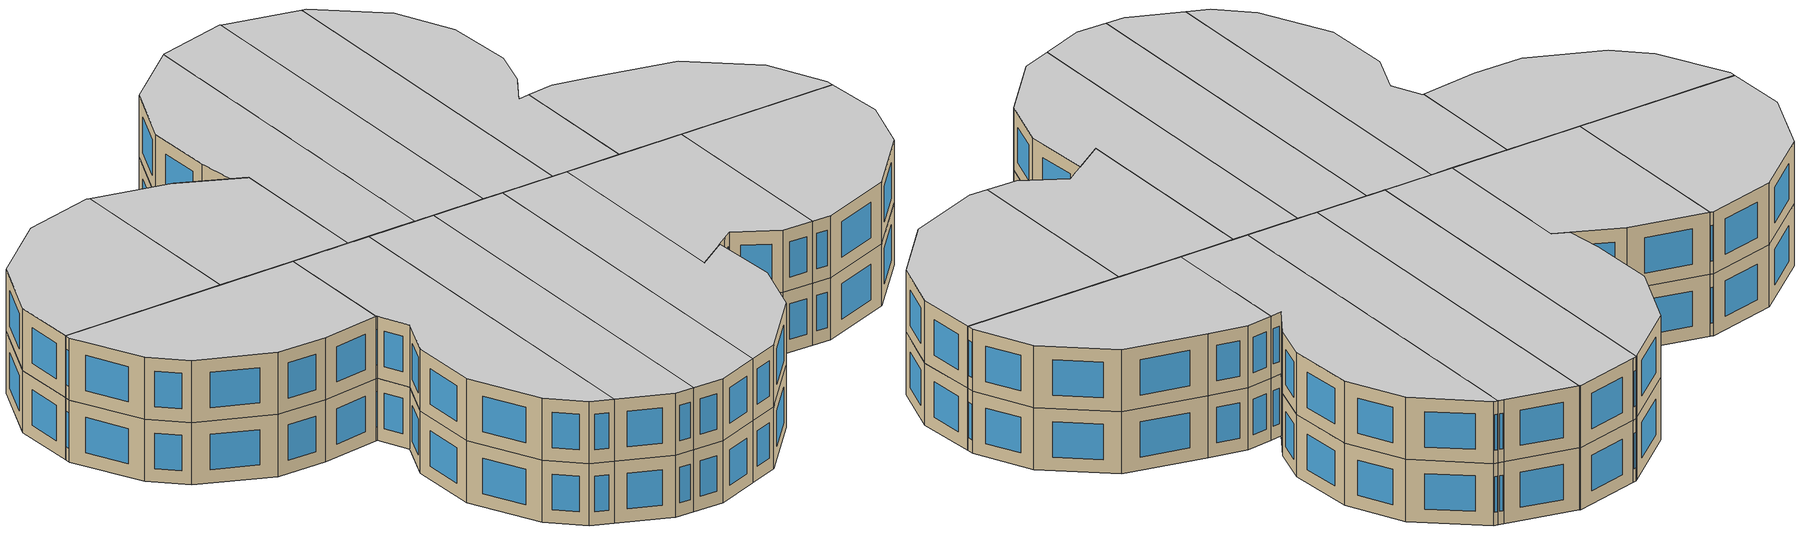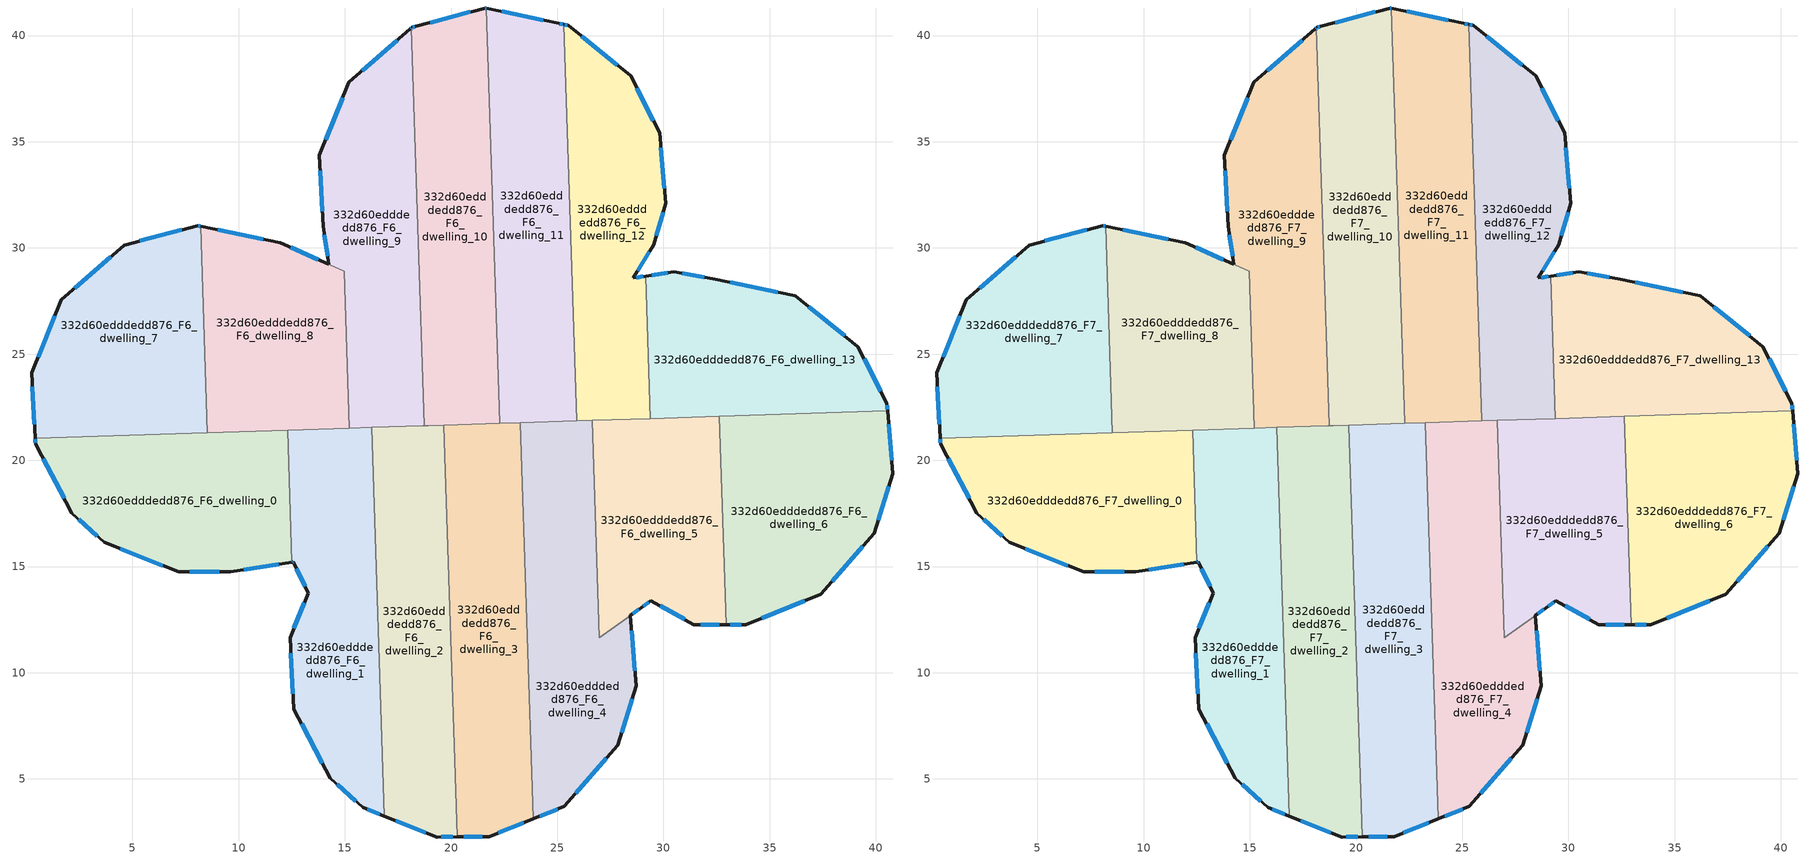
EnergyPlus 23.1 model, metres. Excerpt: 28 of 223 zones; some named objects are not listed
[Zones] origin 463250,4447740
332d60edddedd876_F6_dwelling_0
 floor to 332d60edddedd876_F5_dwelling_0 (EU_floor_Construction): 12.31,21.42 12.51,15.21 9.62,14.76 7.18,14.75 3.68,16.14 2.15,17.51 0.44,20.76 0.42,21.05 z18
 wall outside (EU_wall_Construction): 0.42,21.05 0.44,20.76 2.15,17.51 3.68,16.14 7.18,14.75 9.62,14.76 12.51,15.21 z18:21
 wall to 332d60edddedd876_F6_dwelling_1 (EU_wall_Construction): 12.51,15.21 12.31,21.42 z18:21
 wall to 332d60edddedd876_F6_dwelling_7 (EU_wall_Construction): 8.52,21.3 0.42,21.05 z18:21
 wall to 332d60edddedd876_F6_dwelling_8 (EU_wall_Construction): 12.31,21.42 8.52,21.3 z18:21
 window (EU_Window_Construction): 2.48,17.22 3.35,16.44 / 0.81,20.07 1.78,18.21 / 0.43,20.99 0.44,20.82 / 10.24,14.86 11.89,15.11 / 7.7,14.75 9.1,14.76 / 4.43,15.84 6.43,15.05 z18.64:20.36
332d60edddedd876_F6_dwelling_1
 floor to 332d60edddedd876_F5_dwelling_1 (EU_floor_Construction): 16.27,21.55 16.86,3.26 15.83,3.66 14.32,5.03 12.59,8.28 12.42,11.65 13.28,13.75 12.57,15.22 12.51,15.21 12.31,21.42 z18
 wall outside (EU_wall_Construction): 12.51,15.21 12.57,15.22 13.28,13.75 12.42,11.65 12.59,8.28 14.32,5.03 15.83,3.66 16.86,3.26 z18:21
 wall to 332d60edddedd876_F6_dwelling_2 (EU_wall_Construction): 16.86,3.26 16.27,21.55 z18:21
 wall to 332d60edddedd876_F6_dwelling_8 (EU_wall_Construction): 15.21,21.52 12.31,21.42 z18:21
 wall to 332d60edddedd876_F6_dwelling_9 (EU_wall_Construction): 16.27,21.55 15.21,21.52 z18:21
 window (EU_Window_Construction): 12.72,14.91 13.13,14.07 / 12.52,15.21 12.56,15.22 / 16.05,3.58 16.64,3.34 / 14.64,4.74 15.51,3.96 / 12.96,7.59 13.95,5.73 / 12.46,10.93 12.56,9 / 13.09,13.3 12.61,12.1 z18.64:20.36
332d60edddedd876_F6_dwelling_10
 floor to 332d60edddedd876_F5_dwelling_10 (EU_floor_Construction): 21.67,41.28 22.29,21.74 18.93,21.64 18.73,21.63 18.13,40.36 18.16,40.38 18.33,40.42 21.61,41.29 z18
 wall outside (EU_wall_Construction): 21.67,41.28 21.61,41.29 18.33,40.42 18.16,40.38 18.13,40.36 z18:21
 wall to 332d60edddedd876_F6_dwelling_11 (EU_wall_Construction): 22.29,21.74 21.67,41.28 z18:21
 wall to 332d60edddedd876_F6_dwelling_9 (EU_wall_Construction): 18.13,40.36 18.73,21.63 z18:21
 wall to 332d60edddedd876_F6_dwelling_3 (EU_wall_Construction): 19.67,21.66 22.29,21.74 z18:21
 wall to 332d60edddedd876_F6_dwelling_2 (EU_wall_Construction): 18.73,21.63 18.93,21.64 19.67,21.66 z18:21
 window (EU_Window_Construction): 18.29,40.42 18.19,40.39 / 20.91,41.11 19.03,40.61 / 21.65,41.29 21.62,41.29 z18.64:20.36
332d60edddedd876_F6_dwelling_11
 floor to 332d60edddedd876_F5_dwelling_11 (EU_floor_Construction): 25.31,40.52 25.91,21.86 22.29,21.74 21.67,41.28 25.06,40.57 z18
 wall outside (EU_wall_Construction): 25.31,40.52 25.06,40.57 21.67,41.28 z18:21
 wall to 332d60edddedd876_F6_dwelling_12 (EU_wall_Construction): 25.91,21.86 25.31,40.52 z18:21
 wall to 332d60edddedd876_F6_dwelling_4 (EU_wall_Construction): 23.27,21.77 25.91,21.86 z18:21
 wall to 332d60edddedd876_F6_dwelling_3 (EU_wall_Construction): 22.29,21.74 23.27,21.77 z18:21
 window (EU_Window_Construction): 24.33,40.72 22.39,41.13 / 25.26,40.53 25.11,40.56 z18.64:20.36
332d60edddedd876_F6_dwelling_12
 floor to 332d60edddedd876_F5_dwelling_12 (EU_floor_Construction): 28.46,38.1 29.82,35.42 30.1,32.11 29.53,30.15 28.59,28.58 29.17,28.68 29.39,21.97 25.91,21.86 25.31,40.52 25.51,40.48 z18
 wall outside (EU_wall_Construction): 29.17,28.68 28.59,28.58 29.53,30.15 30.1,32.11 29.82,35.42 28.46,38.1 25.51,40.48 25.31,40.52 z18:21
 wall to 332d60edddedd876_F6_dwelling_13 (EU_wall_Construction): 29.39,21.97 29.17,28.68 z18:21
 wall to 332d60edddedd876_F6_dwelling_5 (EU_wall_Construction): 26.65,21.88 29.39,21.97 z18:21
 wall to 332d60edddedd876_F6_dwelling_4 (EU_wall_Construction): 25.91,21.86 26.65,21.88 z18:21
 window (EU_Window_Construction): 29.66,30.57 29.98,31.69 / 28.79,28.92 29.33,29.81 / 29.05,28.66 28.71,28.6 / 25.47,40.49 25.35,40.51 / 27.83,38.61 26.14,39.97 / 29.53,35.99 28.75,37.52 / 30.04,32.82 29.88,34.71 z18.64:20.36
332d60edddedd876_F6_dwelling_13
 floor to 332d60edddedd876_F5_dwelling_13 (EU_floor_Construction): 39.16,25.36 40.52,22.68 40.55,22.33 29.39,21.97 29.17,28.68 30.49,28.89 32.31,28.56 36.21,27.75 z18
 wall outside (EU_wall_Construction): 40.55,22.33 40.52,22.68 39.16,25.36 36.21,27.75 32.31,28.56 30.49,28.89 29.17,28.68 z18:21
 wall to 332d60edddedd876_F6_dwelling_6 (EU_wall_Construction): 32.64,22.07 40.55,22.33 z18:21
 wall to 332d60edddedd876_F6_dwelling_5 (EU_wall_Construction): 29.38,21.97 32.63,22.07 z18:21
 window (EU_Window_Construction): 38.52,25.87 36.84,27.24 / 40.23,23.25 39.45,24.78 / 40.54,22.4 40.53,22.6 / 30.21,28.84 29.45,28.72 / 31.92,28.63 30.88,28.82 / 35.37,27.92 33.14,28.38 z18.64:20.36
332d60edddedd876_F6_dwelling_2
 floor to 332d60edddedd876_F5_dwelling_2 (EU_floor_Construction): 19.67,21.66 20.28,2.27 19.34,2.27 16.86,3.26 16.27,21.55 z18
 wall outside (EU_wall_Construction): 16.86,3.26 19.34,2.27 20.28,2.27 z18:21
 wall to 332d60edddedd876_F6_dwelling_3 (EU_wall_Construction): 20.28,2.27 19.67,21.66 z18:21
 wall to 332d60edddedd876_F6_dwelling_9 (EU_wall_Construction): 18.73,21.63 18.68,21.63 16.27,21.55 z18:21
 window (EU_Window_Construction): 19.54,2.27 20.08,2.27 / 17.39,3.04 18.81,2.48 z18.64:20.36
332d60edddedd876_F6_dwelling_3
 floor to 332d60edddedd876_F5_dwelling_3 (EU_floor_Construction): 23.27,21.77 23.86,3.12 21.79,2.28 20.28,2.27 19.67,21.66 z18
 wall outside (EU_wall_Construction): 20.28,2.27 21.79,2.28 23.86,3.12 z18:21
 wall to 332d60edddedd876_F6_dwelling_4 (EU_wall_Construction): 23.86,3.12 23.27,21.77 z18:21
 window (EU_Window_Construction): 22.23,2.46 23.42,2.94 / 20.61,2.27 21.47,2.28 z18.64:20.36
332d60edddedd876_F6_dwelling_4
 floor to 332d60edddedd876_F5_dwelling_4 (EU_floor_Construction): 26.65,21.88 26.98,11.64 28.45,12.69 28.72,9.38 27.85,6.59 25.33,3.71 23.86,3.12 23.27,21.77 z18
 wall outside (EU_wall_Construction): 23.86,3.12 25.33,3.71 27.85,6.59 28.72,9.38 28.44,12.69 z18:21
 wall to 332d60edddedd876_F6_dwelling_5 (EU_wall_Construction): 28.44,12.69 26.98,11.64 26.65,21.88 z18:21
 window (EU_Window_Construction): 28.66,10.09 28.5,11.98 / 28.04,7.19 28.53,8.78 / 25.87,4.32 27.31,5.97 / 24.18,3.24 25.01,3.58 z18.64:20.36
332d60edddedd876_F6_dwelling_5
 floor to 332d60edddedd876_F5_dwelling_5 (EU_floor_Construction): 32.64,22.07 32.95,12.26 31.42,12.27 29.41,13.4 28.95,13.05 28.44,12.7 26.98,11.64 26.65,21.88 z18
 wall outside (EU_wall_Construction): 28.95,13.05 29.41,13.4 31.42,12.27 32.95,12.26 z18:21; 28.44,12.7,21 28.45,12.7,18 28.95,13.05,18 28.95,13.05,21
 wall to 332d60edddedd876_F6_dwelling_6 (EU_wall_Construction): 32.95,12.26 32.64,22.07 z18:21
 window (EU_Window_Construction): 31.75,12.27 32.62,12.27 / 29.84,13.15 30.99,12.51 / 29.05,13.13 29.31,13.32 / 28.55,12.77 28.84,12.98 z18.64:20.36
332d60edddedd876_F6_dwelling_6
 floor to 332d60edddedd876_F5_dwelling_6 (EU_floor_Construction): 40.55,22.33 40.8,19.37 39.93,16.58 37.41,13.69 33.86,12.26 32.95,12.26 32.64,22.07 z18
 wall outside (EU_wall_Construction): 32.95,12.26 33.86,12.26 37.41,13.69 39.93,16.58 40.8,19.37 40.55,22.33 z18:21
 window (EU_Window_Construction): 37.95,14.31 39.39,15.96 / 34.62,12.57 36.65,13.39 / 33.14,12.26 33.67,12.26 / 40.74,20 40.6,21.69 / 40.12,17.17 40.61,18.77 z18.64:20.36
332d60edddedd876_F6_dwelling_7
 floor to 332d60edddedd876_F5_dwelling_7 (EU_floor_Construction): 8.22,31.02 8.52,21.3 0.42,21.05 0.26,24.12 1.65,27.55 4.61,30.13 8.07,31.05 z18
 wall outside (EU_wall_Construction): 8.22,31.02 8.07,31.05 4.61,30.13 1.65,27.55 0.26,24.12 0.42,21.05 z18:21
 wall to 332d60edddedd876_F6_dwelling_8 (EU_wall_Construction): 8.52,21.3 8.22,31.02 z18:21
 window (EU_Window_Construction): 8.18,31.02 8.1,31.04 / 0.29,23.46 0.39,21.7 / 1.35,26.82 0.56,24.85 / 3.98,29.58 2.28,28.1 / 7.33,30.85 5.35,30.33 z18.64:20.36
332d60edddedd876_F6_dwelling_8
 floor to 332d60edddedd876_F5_dwelling_8 (EU_floor_Construction): 14.97,28.9 15.21,21.52 8.52,21.3 8.22,31.02 11.97,30.24 z18
 wall outside (EU_wall_Construction): 11.97,30.24 8.22,31.02 z18:21
 wall to 332d60edddedd876_F6_dwelling_9 (EU_wall_Construction): 15.21,21.52 14.97,28.9 11.97,30.24 z18:21
 window (EU_Window_Construction): 11.16,30.4 9.02,30.85 z18.64:20.36
332d60edddedd876_F6_dwelling_9
 floor to 332d60edddedd876_F5_dwelling_9 (EU_floor_Construction): 18.13,40.36 18.73,21.63 18.68,21.63 15.21,21.52 14.97,28.9 11.97,30.24 14.25,29.23 13.98,31.01 13.8,34.36 15.19,37.8 18.08,40.31 z18
 wall outside (EU_wall_Construction): 18.13,40.36 18.08,40.31 15.19,37.8 13.8,34.36 13.98,31.01 14.25,29.23 11.97,30.24 z18:21
 window (EU_Window_Construction): 13.76,29.45 12.46,30.03 / 14.04,30.63 14.19,29.61 / 13.84,33.64 13.94,31.73 / 14.89,37.06 14.1,35.1 / 17.46,39.77 15.81,38.34 / 18.12,40.35 18.09,40.32 z18.64:20.36
332d60edddedd876_F7_dwelling_0
 floor to 332d60edddedd876_F6_dwelling_0 (EU_floor_Construction): 12.31,21.42 12.51,15.21 9.62,14.76 7.18,14.75 3.68,16.14 2.15,17.51 0.44,20.76 0.42,21.05 z21
 wall outside (EU_wall_Construction): 0.42,21.05 0.44,20.76 2.15,17.51 3.68,16.14 7.18,14.75 9.62,14.76 12.51,15.21 z21:24
 wall to 332d60edddedd876_F7_dwelling_1 (EU_wall_Construction): 12.51,15.21 12.31,21.42 z21:24
 wall to 332d60edddedd876_F7_dwelling_7 (EU_wall_Construction): 8.52,21.3 0.42,21.05 z21:24
 wall to 332d60edddedd876_F7_dwelling_8 (EU_wall_Construction): 12.31,21.42 8.52,21.3 z21:24
 window (EU_Window_Construction): 2.48,17.22 3.35,16.44 / 0.81,20.07 1.78,18.21 / 0.43,20.99 0.44,20.82 / 10.24,14.86 11.89,15.11 / 7.7,14.75 9.1,14.76 / 4.43,15.84 6.43,15.05 z21.64:23.36
 ceiling to 332d60edddedd876_F8_dwelling_0 (EU_floor_Construction): 12.51,15.21 12.31,21.42 0.42,21.05 0.44,20.76 2.15,17.51 3.68,16.14 7.18,14.75 9.62,14.76 z24
332d60edddedd876_F7_dwelling_1
 floor to 332d60edddedd876_F6_dwelling_1 (EU_floor_Construction): 16.27,21.55 16.86,3.26 15.83,3.66 14.32,5.03 12.59,8.28 12.42,11.65 13.28,13.75 12.57,15.22 12.51,15.21 12.31,21.42 z21
 wall outside (EU_wall_Construction): 12.51,15.21 12.57,15.22 13.28,13.75 12.42,11.65 12.59,8.28 14.32,5.03 15.83,3.66 16.86,3.26 z21:24
 wall to 332d60edddedd876_F7_dwelling_2 (EU_wall_Construction): 16.86,3.26 16.27,21.55 z21:24
 wall to 332d60edddedd876_F7_dwelling_8 (EU_wall_Construction): 15.21,21.52 12.31,21.42 z21:24
 wall to 332d60edddedd876_F7_dwelling_9 (EU_wall_Construction): 16.27,21.55 15.21,21.52 z21:24
 window (EU_Window_Construction): 12.72,14.91 13.13,14.07 / 12.52,15.21 12.56,15.22 / 16.05,3.58 16.64,3.34 / 14.64,4.74 15.51,3.96 / 12.96,7.59 13.95,5.73 / 12.46,10.93 12.56,9 / 13.09,13.3 12.61,12.1 z21.64:23.36
 ceiling to 332d60edddedd876_F8_dwelling_1 (EU_floor_Construction): 16.86,3.26 16.27,21.55 12.31,21.42 12.51,15.21 12.57,15.22 13.28,13.75 12.42,11.65 12.59,8.28 14.32,5.03 15.83,3.66 z24
332d60edddedd876_F7_dwelling_10
 floor to 332d60edddedd876_F6_dwelling_10 (EU_floor_Construction): 21.67,41.28 22.29,21.74 18.93,21.64 18.73,21.63 18.13,40.36 18.16,40.38 18.33,40.42 21.61,41.29 z21
 wall outside (EU_wall_Construction): 21.67,41.28 21.61,41.29 18.33,40.42 18.16,40.38 18.13,40.36 z21:24
 wall to 332d60edddedd876_F7_dwelling_11 (EU_wall_Construction): 22.29,21.74 21.67,41.28 z21:24
 wall to 332d60edddedd876_F7_dwelling_9 (EU_wall_Construction): 18.13,40.36 18.73,21.63 z21:24
 wall to 332d60edddedd876_F7_dwelling_3 (EU_wall_Construction): 19.67,21.66 22.29,21.74 z21:24
 wall to 332d60edddedd876_F7_dwelling_2 (EU_wall_Construction): 18.73,21.63 18.93,21.64 19.67,21.66 z21:24
 window (EU_Window_Construction): 18.29,40.42 18.19,40.39 / 20.91,41.11 19.03,40.61 / 21.65,41.29 21.62,41.29 z21.64:23.36
 ceiling to 332d60edddedd876_F8_dwelling_10 (EU_floor_Construction): 22.29,21.74 21.67,41.28 21.61,41.29 18.33,40.42 18.16,40.38 18.13,40.36 18.73,21.63 18.93,21.64 z24
332d60edddedd876_F7_dwelling_11
 floor to 332d60edddedd876_F6_dwelling_11 (EU_floor_Construction): 25.31,40.52 25.91,21.86 22.29,21.74 21.67,41.28 25.06,40.57 z21
 wall outside (EU_wall_Construction): 25.31,40.52 25.06,40.57 21.67,41.28 z21:24
 wall to 332d60edddedd876_F7_dwelling_12 (EU_wall_Construction): 25.91,21.86 25.31,40.52 z21:24
 wall to 332d60edddedd876_F7_dwelling_4 (EU_wall_Construction): 23.27,21.77 25.91,21.86 z21:24
 wall to 332d60edddedd876_F7_dwelling_3 (EU_wall_Construction): 22.29,21.74 23.27,21.77 z21:24
 window (EU_Window_Construction): 24.33,40.72 22.39,41.13 / 25.26,40.53 25.11,40.56 z21.64:23.36
 ceiling to 332d60edddedd876_F8_dwelling_11 (EU_floor_Construction): 25.91,21.86 25.31,40.52 25.06,40.57 21.67,41.28 22.29,21.74 z24
332d60edddedd876_F7_dwelling_12
 floor to 332d60edddedd876_F6_dwelling_12 (EU_floor_Construction): 28.46,38.1 29.82,35.42 30.1,32.11 29.53,30.15 28.59,28.58 29.17,28.68 29.39,21.97 25.91,21.86 25.31,40.52 25.51,40.48 z21
 wall outside (EU_wall_Construction): 29.17,28.68 28.59,28.58 29.53,30.15 30.1,32.11 29.82,35.42 28.46,38.1 25.51,40.48 25.31,40.52 z21:24
 wall to 332d60edddedd876_F7_dwelling_13 (EU_wall_Construction): 29.39,21.97 29.17,28.68 z21:24
 wall to 332d60edddedd876_F7_dwelling_5 (EU_wall_Construction): 26.65,21.88 29.39,21.97 z21:24
 wall to 332d60edddedd876_F7_dwelling_4 (EU_wall_Construction): 25.91,21.86 26.65,21.88 z21:24
 window (EU_Window_Construction): 29.66,30.57 29.98,31.69 / 28.79,28.92 29.33,29.81 / 29.05,28.66 28.71,28.6 / 25.47,40.49 25.35,40.51 / 27.83,38.61 26.14,39.97 / 29.53,35.99 28.75,37.52 / 30.04,32.82 29.88,34.71 z21.64:23.36
 ceiling to 332d60edddedd876_F8_dwelling_12 (EU_floor_Construction): 29.39,21.97 29.17,28.68 28.59,28.58 29.53,30.15 30.1,32.11 29.82,35.42 28.46,38.1 25.51,40.48 25.31,40.52 25.91,21.86 z24
332d60edddedd876_F7_dwelling_13
 floor to 332d60edddedd876_F6_dwelling_13 (EU_floor_Construction): 39.16,25.36 40.52,22.68 40.55,22.33 29.39,21.97 29.17,28.68 30.49,28.89 32.31,28.56 36.21,27.75 z21
 wall outside (EU_wall_Construction): 40.55,22.33 40.52,22.68 39.16,25.36 36.21,27.75 32.31,28.56 30.49,28.89 29.17,28.68 z21:24
 wall to 332d60edddedd876_F7_dwelling_6 (EU_wall_Construction): 32.64,22.07 40.55,22.33 z21:24
 wall to 332d60edddedd876_F7_dwelling_5 (EU_wall_Construction): 29.38,21.97 32.63,22.07 z21:24
 window (EU_Window_Construction): 38.52,25.87 36.84,27.24 / 40.23,23.25 39.45,24.78 / 40.54,22.4 40.53,22.6 / 30.21,28.84 29.45,28.72 / 31.92,28.63 30.88,28.82 / 35.37,27.92 33.14,28.38 z21.64:23.36
 ceiling to 332d60edddedd876_F8_dwelling_13 (EU_floor_Construction): 40.55,22.33 40.52,22.68 39.16,25.36 36.21,27.75 32.31,28.56 30.49,28.89 29.17,28.68 29.39,21.97 z24
332d60edddedd876_F7_dwelling_2
 floor to 332d60edddedd876_F6_dwelling_2 (EU_floor_Construction): 19.67,21.66 20.28,2.27 19.34,2.27 16.86,3.26 16.27,21.55 z21
 wall outside (EU_wall_Construction): 16.86,3.26 19.34,2.27 20.28,2.27 z21:24
 wall to 332d60edddedd876_F7_dwelling_3 (EU_wall_Construction): 20.28,2.27 19.67,21.66 z21:24
 wall to 332d60edddedd876_F7_dwelling_9 (EU_wall_Construction): 18.73,21.63 18.68,21.63 16.27,21.55 z21:24
 window (EU_Window_Construction): 19.54,2.27 20.08,2.27 / 17.39,3.04 18.81,2.48 z21.64:23.36
 ceiling to 332d60edddedd876_F8_dwelling_2 (EU_floor_Construction): 20.28,2.27 19.67,21.66 16.27,21.55 16.86,3.26 19.34,2.27 z24
332d60edddedd876_F7_dwelling_3
 floor to 332d60edddedd876_F6_dwelling_3 (EU_floor_Construction): 23.27,21.77 23.86,3.12 21.79,2.28 20.28,2.27 19.67,21.66 z21
 wall outside (EU_wall_Construction): 20.28,2.27 21.79,2.28 23.86,3.12 z21:24
 wall to 332d60edddedd876_F7_dwelling_4 (EU_wall_Construction): 23.86,3.12 23.27,21.77 z21:24
 window (EU_Window_Construction): 22.23,2.46 23.42,2.94 / 20.61,2.27 21.47,2.28 z21.64:23.36
 ceiling to 332d60edddedd876_F8_dwelling_3 (EU_floor_Construction): 23.86,3.12 23.27,21.77 19.67,21.66 20.28,2.27 21.79,2.28 z24
332d60edddedd876_F7_dwelling_4
 floor to 332d60edddedd876_F6_dwelling_4 (EU_floor_Construction): 26.65,21.88 26.98,11.64 28.45,12.69 28.72,9.38 27.85,6.59 25.33,3.71 23.86,3.12 23.27,21.77 z21
 wall outside (EU_wall_Construction): 23.86,3.12 25.33,3.71 27.85,6.59 28.72,9.38 28.44,12.69 z21:24
 wall to 332d60edddedd876_F7_dwelling_5 (EU_wall_Construction): 28.44,12.69 26.98,11.64 26.65,21.88 z21:24
 window (EU_Window_Construction): 28.66,10.09 28.5,11.98 / 28.04,7.19 28.53,8.78 / 25.87,4.32 27.31,5.97 / 24.18,3.24 25.01,3.58 z21.64:23.36
 ceiling to 332d60edddedd876_F8_dwelling_4 (EU_floor_Construction): 25.33,3.71 27.85,6.59 28.72,9.38 28.45,12.69 26.98,11.64 26.65,21.88 23.27,21.77 23.86,3.12 z24
332d60edddedd876_F7_dwelling_5
 floor to 332d60edddedd876_F6_dwelling_5 (EU_floor_Construction): 32.64,22.07 32.95,12.26 31.42,12.27 29.41,13.4 28.95,13.05 28.44,12.7 26.98,11.64 26.65,21.88 z21
 wall outside (EU_wall_Construction): 28.95,13.05 29.41,13.4 31.42,12.27 32.95,12.26 z21:24; 28.44,12.7,24 28.45,12.7,21 28.95,13.05,21 28.95,13.05,24
 wall to 332d60edddedd876_F7_dwelling_6 (EU_wall_Construction): 32.95,12.26 32.64,22.07 z21:24
 window (EU_Window_Construction): 31.75,12.27 32.62,12.27 / 29.84,13.15 30.99,12.51 / 29.05,13.13 29.31,13.32 / 28.55,12.77 28.84,12.98 z21.64:23.36
 ceiling to 332d60edddedd876_F8_dwelling_5 (EU_floor_Construction): 32.95,12.26 32.64,22.07 26.65,21.88 26.98,11.64 28.44,12.7 28.95,13.05 29.41,13.4 31.42,12.27 z24
332d60edddedd876_F7_dwelling_6
 floor to 332d60edddedd876_F6_dwelling_6 (EU_floor_Construction): 40.55,22.33 40.8,19.37 39.93,16.58 37.41,13.69 33.86,12.26 32.95,12.26 32.64,22.07 z21
 wall outside (EU_wall_Construction): 32.95,12.26 33.86,12.26 37.41,13.69 39.93,16.58 40.8,19.37 40.55,22.33 z21:24
 window (EU_Window_Construction): 37.95,14.31 39.39,15.96 / 34.62,12.57 36.65,13.39 / 33.14,12.26 33.67,12.26 / 40.74,20 40.6,21.69 / 40.12,17.17 40.61,18.77 z21.64:23.36
 ceiling to 332d60edddedd876_F8_dwelling_6 (EU_floor_Construction): 37.41,13.69 39.93,16.58 40.8,19.37 40.55,22.33 32.64,22.07 32.95,12.26 33.86,12.26 z24
332d60edddedd876_F7_dwelling_7
 floor to 332d60edddedd876_F6_dwelling_7 (EU_floor_Construction): 8.22,31.02 8.52,21.3 0.42,21.05 0.26,24.12 1.65,27.55 4.61,30.13 8.07,31.05 z21
 wall outside (EU_wall_Construction): 8.22,31.02 8.07,31.05 4.61,30.13 1.65,27.55 0.26,24.12 0.42,21.05 z21:24
 wall to 332d60edddedd876_F7_dwelling_8 (EU_wall_Construction): 8.52,21.3 8.22,31.02 z21:24
 window (EU_Window_Construction): 8.18,31.02 8.1,31.04 / 0.29,23.46 0.39,21.7 / 1.35,26.82 0.56,24.85 / 3.98,29.58 2.28,28.1 / 7.33,30.85 5.35,30.33 z21.64:23.36
 ceiling to 332d60edddedd876_F8_dwelling_7 (EU_floor_Construction): 8.52,21.3 8.22,31.02 8.07,31.05 4.61,30.13 1.65,27.55 0.26,24.12 0.42,21.05 z24
332d60edddedd876_F7_dwelling_8
 floor to 332d60edddedd876_F6_dwelling_8 (EU_floor_Construction): 14.97,28.9 15.21,21.52 8.52,21.3 8.22,31.02 11.97,30.24 z21
 wall outside (EU_wall_Construction): 11.97,30.24 8.22,31.02 z21:24
 wall to 332d60edddedd876_F7_dwelling_9 (EU_wall_Construction): 15.21,21.52 14.97,28.9 11.97,30.24 z21:24
 window (EU_Window_Construction): 11.16,30.4 9.02,30.85 z21.64:23.36
 ceiling to 332d60edddedd876_F8_dwelling_8 (EU_floor_Construction): 15.21,21.52 14.97,28.9 11.97,30.24 8.22,31.02 8.52,21.3 z24
332d60edddedd876_F7_dwelling_9
 floor to 332d60edddedd876_F6_dwelling_9 (EU_floor_Construction): 18.13,40.36 18.73,21.63 18.68,21.63 15.21,21.52 14.97,28.9 11.97,30.24 14.25,29.23 13.98,31.01 13.8,34.36 15.19,37.8 18.08,40.31 z21
 wall outside (EU_wall_Construction): 18.13,40.36 18.08,40.31 15.19,37.8 13.8,34.36 13.98,31.01 14.25,29.23 11.97,30.24 z21:24
 window (EU_Window_Construction): 13.76,29.45 12.46,30.03 / 14.04,30.63 14.19,29.61 / 13.84,33.64 13.94,31.73 / 14.89,37.06 14.1,35.1 / 17.46,39.77 15.81,38.34 / 18.12,40.35 18.09,40.32 z21.64:23.36
 ceiling to 332d60edddedd876_F8_dwelling_9 (EU_floor_Construction): 18.73,21.63 18.13,40.36 18.08,40.31 15.19,37.8 13.8,34.36 13.98,31.01 14.25,29.23 11.97,30.24 14.97,28.9 15.21,21.52 18.68,21.63 z24
[Building]
EU S2 Campaign: North Axis=0; Terrain=City; Solar Distribution=FullExterior
[Site:Location]
Yerevan-Zvartnots.Intl.AP: Latitude=40.15; Longitude=44.383; Time Zone=4; Elevation=854
[SizingPeriod:WeatherFileDays]
AnnualSizingPeriod: Begin Month=1; Begin Day of Month=1; End Month=12; End Day of Month=31; Day of Week for Start Day=Monday; Use Weather File Daylight Saving Period=No; Use Weather File Rain and Snow Indicators=No
[MATERIAL]
EU_InternalMass_Material: Roughness=MediumRough; Thickness=0.1; Conductivity=1; Density=1800; Specific Heat=900; Thermal Absorptance=0.9; Solar Absorptance=0.7; Visible Absorptance=0.7
[MATERIAL:NOMASS] Roughness=MediumRough; Thermal Absorptance=0.9; Solar Absorptance=0.7; Visible Absorptance=0.7
Name | Thermal Resistance
EU_wall_NoMass | 1.05043
EU_floor_NoMass | 0.478065
[WINDOWMATERIAL:SIMPLEGLAZINGSYSTEM]
EU_Window_SimpleGlazing: UFactor=2.5566; Solar Heat Gain Coefficient=0.75; Visible Transmittance=0.75
[CONSTRUCTION]
EU_wall_Construction: EU_wall_NoMass
EU_floor_Construction: EU_floor_NoMass
EU_Window_Construction: EU_Window_SimpleGlazing
EU_InternalMass_Construction: EU_InternalMass_Material
[ZONE] Type=1; Multiplier=1; Ceiling Height=autocalculate; Floor Area=autocalculate; Part of Total Floor Area=Yes
Name | Volume
332d60edddedd876_F6_dwelling_0; 332d60edddedd876_F7_dwelling_0 | 191.665
332d60edddedd876_F6_dwelling_1; 332d60edddedd876_F7_dwelling_1 | 195.369
332d60edddedd876_F6_dwelling_10; 332d60edddedd876_F7_dwelling_10 | 204.774
332d60edddedd876_F6_dwelling_11; 332d60edddedd876_F7_dwelling_11 | 207.5
332d60edddedd876_F6_dwelling_12; 332d60edddedd876_F7_dwelling_12 | 195.988
332d60edddedd876_F6_dwelling_13; 332d60edddedd876_F7_dwelling_13 | 177.003
332d60edddedd876_F6_dwelling_2; 332d60edddedd876_F7_dwelling_2 | 193.45
332d60edddedd876_F6_dwelling_3; 332d60edddedd876_F7_dwelling_3 | 207.551
332d60edddedd876_F6_dwelling_4; 332d60edddedd876_F7_dwelling_4 | 203.64
332d60edddedd876_F6_dwelling_5; 332d60edddedd876_F7_dwelling_5 | 169.308
332d60edddedd876_F6_dwelling_6; 332d60edddedd876_F7_dwelling_6 | 193.51
332d60edddedd876_F6_dwelling_7; 332d60edddedd876_F7_dwelling_7 | 193.513
332d60edddedd876_F6_dwelling_8; 332d60edddedd876_F7_dwelling_8 | 175.623
332d60edddedd876_F6_dwelling_9; 332d60edddedd876_F7_dwelling_9 | 200.088
[INTERNALMASS] Construction=EU_InternalMass_Construction
Name | Zone or ZoneList | Surface Area
332d60edddedd876_F6_dwelling_0_EU_InternalMass | 332d60edddedd876_F6_dwelling_0 | 63.8883
332d60edddedd876_F6_dwelling_1_EU_InternalMass | 332d60edddedd876_F6_dwelling_1 | 65.1228
332d60edddedd876_F6_dwelling_2_EU_InternalMass | 332d60edddedd876_F6_dwelling_2 | 64.4834
332d60edddedd876_F6_dwelling_3_EU_InternalMass | 332d60edddedd876_F6_dwelling_3 | 69.1823
332d60edddedd876_F6_dwelling_4_EU_InternalMass | 332d60edddedd876_F6_dwelling_4 | 67.8796
332d60edddedd876_F6_dwelling_5_EU_InternalMass | 332d60edddedd876_F6_dwelling_5 | 56.4375
332d60edddedd876_F6_dwelling_6_EU_InternalMass | 332d60edddedd876_F6_dwelling_6 | 64.5032
332d60edddedd876_F6_dwelling_7_EU_InternalMass | 332d60edddedd876_F6_dwelling_7 | 64.5042
332d60edddedd876_F6_dwelling_8_EU_InternalMass | 332d60edddedd876_F6_dwelling_8 | 58.5498
332d60edddedd876_F6_dwelling_9_EU_InternalMass | 332d60edddedd876_F6_dwelling_9 | 66.697
332d60edddedd876_F6_dwelling_10_EU_InternalMass | 332d60edddedd876_F6_dwelling_10 | 68.2564
332d60edddedd876_F6_dwelling_11_EU_InternalMass | 332d60edddedd876_F6_dwelling_11 | 69.173
332d60edddedd876_F6_dwelling_12_EU_InternalMass | 332d60edddedd876_F6_dwelling_12 | 65.3231
332d60edddedd876_F6_dwelling_13_EU_InternalMass | 332d60edddedd876_F6_dwelling_13 | 59.0012
332d60edddedd876_F7_dwelling_0_EU_InternalMass | 332d60edddedd876_F7_dwelling_0 | 63.8883
332d60edddedd876_F7_dwelling_1_EU_InternalMass | 332d60edddedd876_F7_dwelling_1 | 65.1228
332d60edddedd876_F7_dwelling_2_EU_InternalMass | 332d60edddedd876_F7_dwelling_2 | 64.4834
332d60edddedd876_F7_dwelling_3_EU_InternalMass | 332d60edddedd876_F7_dwelling_3 | 69.1823
332d60edddedd876_F7_dwelling_4_EU_InternalMass | 332d60edddedd876_F7_dwelling_4 | 67.8796
332d60edddedd876_F7_dwelling_5_EU_InternalMass | 332d60edddedd876_F7_dwelling_5 | 56.4375
332d60edddedd876_F7_dwelling_6_EU_InternalMass | 332d60edddedd876_F7_dwelling_6 | 64.5032
332d60edddedd876_F7_dwelling_7_EU_InternalMass | 332d60edddedd876_F7_dwelling_7 | 64.5042
332d60edddedd876_F7_dwelling_8_EU_InternalMass | 332d60edddedd876_F7_dwelling_8 | 58.5498
332d60edddedd876_F7_dwelling_9_EU_InternalMass | 332d60edddedd876_F7_dwelling_9 | 66.697
332d60edddedd876_F7_dwelling_10_EU_InternalMass | 332d60edddedd876_F7_dwelling_10 | 68.2564
332d60edddedd876_F7_dwelling_11_EU_InternalMass | 332d60edddedd876_F7_dwelling_11 | 69.173
332d60edddedd876_F7_dwelling_12_EU_InternalMass | 332d60edddedd876_F7_dwelling_12 | 65.3231
332d60edddedd876_F7_dwelling_13_EU_InternalMass | 332d60edddedd876_F7_dwelling_13 | 59.0012
[OTHEREQUIPMENT] Fuel Type=Electricity; Design Level Calculation Method=Watts/Area; Power per Zone Floor Area=1; Fraction Latent=0; Fraction Radiant=0; Fraction Lost=0; Carbon Dioxide Generation Rate=0; EndUse Subcategory=EU_Step8_InternalGains
Name | Zone or ZoneList or Space or SpaceList | Schedule
EU_Step8_InternalGain_332d60edddedd876_F6_dwelling_0_f000 | 332d60edddedd876_F6_dwelling_0 | EU_Step8_GainSchedule_332d60edddedd876_F6_dwelling_0_f000
EU_Step8_InternalGain_332d60edddedd876_F6_dwelling_1_f000 | 332d60edddedd876_F6_dwelling_1 | EU_Step8_GainSchedule_332d60edddedd876_F6_dwelling_1_f000
EU_Step8_InternalGain_332d60edddedd876_F6_dwelling_2_f000 | 332d60edddedd876_F6_dwelling_2 | EU_Step8_GainSchedule_332d60edddedd876_F6_dwelling_2_f000
EU_Step8_InternalGain_332d60edddedd876_F6_dwelling_3_f000 | 332d60edddedd876_F6_dwelling_3 | EU_Step8_GainSchedule_332d60edddedd876_F6_dwelling_3_f000
EU_Step8_InternalGain_332d60edddedd876_F6_dwelling_4_f000 | 332d60edddedd876_F6_dwelling_4 | EU_Step8_GainSchedule_332d60edddedd876_F6_dwelling_4_f000
EU_Step8_InternalGain_332d60edddedd876_F6_dwelling_5_f000 | 332d60edddedd876_F6_dwelling_5 | EU_Step8_GainSchedule_332d60edddedd876_F6_dwelling_5_f000
EU_Step8_InternalGain_332d60edddedd876_F6_dwelling_6_f000 | 332d60edddedd876_F6_dwelling_6 | EU_Step8_GainSchedule_332d60edddedd876_F6_dwelling_6_f000
EU_Step8_InternalGain_332d60edddedd876_F6_dwelling_7_f000 | 332d60edddedd876_F6_dwelling_7 | EU_Step8_GainSchedule_332d60edddedd876_F6_dwelling_7_f000
EU_Step8_InternalGain_332d60edddedd876_F6_dwelling_8_f000 | 332d60edddedd876_F6_dwelling_8 | EU_Step8_GainSchedule_332d60edddedd876_F6_dwelling_8_f000
EU_Step8_InternalGain_332d60edddedd876_F6_dwelling_9_f000 | 332d60edddedd876_F6_dwelling_9 | EU_Step8_GainSchedule_332d60edddedd876_F6_dwelling_9_f000
EU_Step8_InternalGain_332d60edddedd876_F6_dwelling_10_f000 | 332d60edddedd876_F6_dwelling_10 | EU_Step8_GainSchedule_332d60edddedd876_F6_dwelling_10_f000
EU_Step8_InternalGain_332d60edddedd876_F6_dwelling_11_f000 | 332d60edddedd876_F6_dwelling_11 | EU_Step8_GainSchedule_332d60edddedd876_F6_dwelling_11_f000
EU_Step8_InternalGain_332d60edddedd876_F6_dwelling_12_f000 | 332d60edddedd876_F6_dwelling_12 | EU_Step8_GainSchedule_332d60edddedd876_F6_dwelling_12_f000
EU_Step8_InternalGain_332d60edddedd876_F6_dwelling_13_f000 | 332d60edddedd876_F6_dwelling_13 | EU_Step8_GainSchedule_332d60edddedd876_F6_dwelling_13_f000
EU_Step8_InternalGain_332d60edddedd876_F7_dwelling_0_f000 | 332d60edddedd876_F7_dwelling_0 | EU_Step8_GainSchedule_332d60edddedd876_F7_dwelling_0_f000
EU_Step8_InternalGain_332d60edddedd876_F7_dwelling_1_f000 | 332d60edddedd876_F7_dwelling_1 | EU_Step8_GainSchedule_332d60edddedd876_F7_dwelling_1_f000
EU_Step8_InternalGain_332d60edddedd876_F7_dwelling_2_f000 | 332d60edddedd876_F7_dwelling_2 | EU_Step8_GainSchedule_332d60edddedd876_F7_dwelling_2_f000
EU_Step8_InternalGain_332d60edddedd876_F7_dwelling_3_f000 | 332d60edddedd876_F7_dwelling_3 | EU_Step8_GainSchedule_332d60edddedd876_F7_dwelling_3_f000
EU_Step8_InternalGain_332d60edddedd876_F7_dwelling_4_f000 | 332d60edddedd876_F7_dwelling_4 | EU_Step8_GainSchedule_332d60edddedd876_F7_dwelling_4_f000
EU_Step8_InternalGain_332d60edddedd876_F7_dwelling_5_f000 | 332d60edddedd876_F7_dwelling_5 | EU_Step8_GainSchedule_332d60edddedd876_F7_dwelling_5_f000
EU_Step8_InternalGain_332d60edddedd876_F7_dwelling_6_f000 | 332d60edddedd876_F7_dwelling_6 | EU_Step8_GainSchedule_332d60edddedd876_F7_dwelling_6_f000
EU_Step8_InternalGain_332d60edddedd876_F7_dwelling_7_f000 | 332d60edddedd876_F7_dwelling_7 | EU_Step8_GainSchedule_332d60edddedd876_F7_dwelling_7_f000
EU_Step8_InternalGain_332d60edddedd876_F7_dwelling_8_f000 | 332d60edddedd876_F7_dwelling_8 | EU_Step8_GainSchedule_332d60edddedd876_F7_dwelling_8_f000
EU_Step8_InternalGain_332d60edddedd876_F7_dwelling_9_f000 | 332d60edddedd876_F7_dwelling_9 | EU_Step8_GainSchedule_332d60edddedd876_F7_dwelling_9_f000
EU_Step8_InternalGain_332d60edddedd876_F7_dwelling_10_f000 | 332d60edddedd876_F7_dwelling_10 | EU_Step8_GainSchedule_332d60edddedd876_F7_dwelling_10_f000
EU_Step8_InternalGain_332d60edddedd876_F7_dwelling_11_f000 | 332d60edddedd876_F7_dwelling_11 | EU_Step8_GainSchedule_332d60edddedd876_F7_dwelling_11_f000
EU_Step8_InternalGain_332d60edddedd876_F7_dwelling_12_f000 | 332d60edddedd876_F7_dwelling_12 | EU_Step8_GainSchedule_332d60edddedd876_F7_dwelling_12_f000
EU_Step8_InternalGain_332d60edddedd876_F7_dwelling_13_f000 | 332d60edddedd876_F7_dwelling_13 | EU_Step8_GainSchedule_332d60edddedd876_F7_dwelling_13_f000
[ZONEVENTILATION:DESIGNFLOWRATE] Schedule=EU_AlwaysOn; Design Flow Rate Calculation Method=AirChanges/Hour; Air Changes per Hour=0.557805; Ventilation Type=Natural; Fan Pressure Rise=0; Fan Total Efficiency=1; Constant Term Coefficient=1; Temperature Term Coefficient=0; Velocity Term Coefficient=0; Velocity Squared Term Coefficient=0; Minimum Indoor Temperature=-100; Maximum Indoor Temperature=100; Delta Temperature=-100; Minimum Outdoor Temperature=-100; Maximum Outdoor Temperature=100; Maximum Wind Speed=40
Name | Zone or ZoneList or Space or SpaceList
EU_ConstantAir_332d60edddedd876_F6_dwelling_0 | 332d60edddedd876_F6_dwelling_0
EU_ConstantAir_332d60edddedd876_F6_dwelling_1 | 332d60edddedd876_F6_dwelling_1
EU_ConstantAir_332d60edddedd876_F6_dwelling_2 | 332d60edddedd876_F6_dwelling_2
EU_ConstantAir_332d60edddedd876_F6_dwelling_3 | 332d60edddedd876_F6_dwelling_3
EU_ConstantAir_332d60edddedd876_F6_dwelling_4 | 332d60edddedd876_F6_dwelling_4
EU_ConstantAir_332d60edddedd876_F6_dwelling_5 | 332d60edddedd876_F6_dwelling_5
EU_ConstantAir_332d60edddedd876_F6_dwelling_6 | 332d60edddedd876_F6_dwelling_6
EU_ConstantAir_332d60edddedd876_F6_dwelling_7 | 332d60edddedd876_F6_dwelling_7
EU_ConstantAir_332d60edddedd876_F6_dwelling_8 | 332d60edddedd876_F6_dwelling_8
EU_ConstantAir_332d60edddedd876_F6_dwelling_9 | 332d60edddedd876_F6_dwelling_9
EU_ConstantAir_332d60edddedd876_F6_dwelling_10 | 332d60edddedd876_F6_dwelling_10
EU_ConstantAir_332d60edddedd876_F6_dwelling_11 | 332d60edddedd876_F6_dwelling_11
EU_ConstantAir_332d60edddedd876_F6_dwelling_12 | 332d60edddedd876_F6_dwelling_12
EU_ConstantAir_332d60edddedd876_F6_dwelling_13 | 332d60edddedd876_F6_dwelling_13
EU_ConstantAir_332d60edddedd876_F7_dwelling_0 | 332d60edddedd876_F7_dwelling_0
EU_ConstantAir_332d60edddedd876_F7_dwelling_1 | 332d60edddedd876_F7_dwelling_1
EU_ConstantAir_332d60edddedd876_F7_dwelling_2 | 332d60edddedd876_F7_dwelling_2
EU_ConstantAir_332d60edddedd876_F7_dwelling_3 | 332d60edddedd876_F7_dwelling_3
EU_ConstantAir_332d60edddedd876_F7_dwelling_4 | 332d60edddedd876_F7_dwelling_4
EU_ConstantAir_332d60edddedd876_F7_dwelling_5 | 332d60edddedd876_F7_dwelling_5
EU_ConstantAir_332d60edddedd876_F7_dwelling_6 | 332d60edddedd876_F7_dwelling_6
EU_ConstantAir_332d60edddedd876_F7_dwelling_7 | 332d60edddedd876_F7_dwelling_7
EU_ConstantAir_332d60edddedd876_F7_dwelling_8 | 332d60edddedd876_F7_dwelling_8
EU_ConstantAir_332d60edddedd876_F7_dwelling_9 | 332d60edddedd876_F7_dwelling_9
EU_ConstantAir_332d60edddedd876_F7_dwelling_10 | 332d60edddedd876_F7_dwelling_10
EU_ConstantAir_332d60edddedd876_F7_dwelling_11 | 332d60edddedd876_F7_dwelling_11
EU_ConstantAir_332d60edddedd876_F7_dwelling_12 | 332d60edddedd876_F7_dwelling_12
EU_ConstantAir_332d60edddedd876_F7_dwelling_13 | 332d60edddedd876_F7_dwelling_13
[HVACTEMPLATE:ZONE:IDEALLOADSAIRSYSTEM] System Availability Schedule=EU_AlwaysOn; Maximum Heating Supply Air Temperature=50; Minimum Cooling Supply Air Temperature=13; Maximum Heating Supply Air Humidity Ratio=0.0156; Minimum Cooling Supply Air Humidity Ratio=0.0077; Heating Limit=NoLimit; Cooling Limit=NoLimit; Heating Availability Schedule=EU_AlwaysOn; Cooling Availability Schedule=EU_CoolingOff; Dehumidification Control Type=ConstantSensibleHeatRatio; Cooling Sensible Heat Ratio=0.7; Dehumidification Setpoint=60; Humidification Control Type=None; Humidification Setpoint=30; Outdoor Air Method=None; Outdoor Air Flow Rate per Person=0.00944; Outdoor Air Flow Rate per Zone Floor Area=0; Outdoor Air Flow Rate per Zone=0; Demand Controlled Ventilation Type=None; Outdoor Air Economizer Type=NoEconomizer; Heat Recovery Type=None; Sensible Heat Recovery Effectiveness=0.7; Latent Heat Recovery Effectiveness=0.65
Name | Template Thermostat
332d60edddedd876_F6_dwelling_0 | EU_HeatOnly_332d60edddedd876_F6_dwelling_0
332d60edddedd876_F6_dwelling_1 | EU_HeatOnly_332d60edddedd876_F6_dwelling_1
332d60edddedd876_F6_dwelling_2 | EU_HeatOnly_332d60edddedd876_F6_dwelling_2
332d60edddedd876_F6_dwelling_3 | EU_HeatOnly_332d60edddedd876_F6_dwelling_3
332d60edddedd876_F6_dwelling_4 | EU_HeatOnly_332d60edddedd876_F6_dwelling_4
332d60edddedd876_F6_dwelling_5 | EU_HeatOnly_332d60edddedd876_F6_dwelling_5
332d60edddedd876_F6_dwelling_6 | EU_HeatOnly_332d60edddedd876_F6_dwelling_6
332d60edddedd876_F6_dwelling_7 | EU_HeatOnly_332d60edddedd876_F6_dwelling_7
332d60edddedd876_F6_dwelling_8 | EU_HeatOnly_332d60edddedd876_F6_dwelling_8
332d60edddedd876_F6_dwelling_9 | EU_HeatOnly_332d60edddedd876_F6_dwelling_9
332d60edddedd876_F6_dwelling_10 | EU_HeatOnly_332d60edddedd876_F6_dwelling_10
332d60edddedd876_F6_dwelling_11 | EU_HeatOnly_332d60edddedd876_F6_dwelling_11
332d60edddedd876_F6_dwelling_12 | EU_HeatOnly_332d60edddedd876_F6_dwelling_12
332d60edddedd876_F6_dwelling_13 | EU_HeatOnly_332d60edddedd876_F6_dwelling_13
332d60edddedd876_F7_dwelling_0 | EU_HeatOnly_332d60edddedd876_F7_dwelling_0
332d60edddedd876_F7_dwelling_1 | EU_HeatOnly_332d60edddedd876_F7_dwelling_1
332d60edddedd876_F7_dwelling_2 | EU_HeatOnly_332d60edddedd876_F7_dwelling_2
332d60edddedd876_F7_dwelling_3 | EU_HeatOnly_332d60edddedd876_F7_dwelling_3
332d60edddedd876_F7_dwelling_4 | EU_HeatOnly_332d60edddedd876_F7_dwelling_4
332d60edddedd876_F7_dwelling_5 | EU_HeatOnly_332d60edddedd876_F7_dwelling_5
332d60edddedd876_F7_dwelling_6 | EU_HeatOnly_332d60edddedd876_F7_dwelling_6
332d60edddedd876_F7_dwelling_7 | EU_HeatOnly_332d60edddedd876_F7_dwelling_7
332d60edddedd876_F7_dwelling_8 | EU_HeatOnly_332d60edddedd876_F7_dwelling_8
332d60edddedd876_F7_dwelling_9 | EU_HeatOnly_332d60edddedd876_F7_dwelling_9
332d60edddedd876_F7_dwelling_10 | EU_HeatOnly_332d60edddedd876_F7_dwelling_10
332d60edddedd876_F7_dwelling_11 | EU_HeatOnly_332d60edddedd876_F7_dwelling_11
332d60edddedd876_F7_dwelling_12 | EU_HeatOnly_332d60edddedd876_F7_dwelling_12
332d60edddedd876_F7_dwelling_13 | EU_HeatOnly_332d60edddedd876_F7_dwelling_13
[SIZING:ZONE] Zone Cooling Design Supply Air Temperature Input Method=SupplyAirTemperature; Zone Cooling Design Supply Air Temperature=13; Zone Heating Design Supply Air Temperature Input Method=SupplyAirTemperature; Zone Heating Design Supply Air Temperature=50; Zone Cooling Design Supply Air Humidity Ratio=0.008; Zone Heating Design Supply Air Humidity Ratio=0.008; Cooling Design Air Flow Method=DesignDay; Cooling Design Air Flow Rate=0; Cooling Minimum Air Flow per Zone Floor Area=0.000762; Cooling Minimum Air Flow=0; Cooling Minimum Air Flow Fraction=0.2; Heating Design Air Flow Method=DesignDay; Heating Design Air Flow Rate=0; Heating Maximum Air Flow per Zone Floor Area=0.002032; Heating Maximum Air Flow=0.141576; Heating Maximum Air Flow Fraction=0.3; Account for Dedicated Outdoor Air System=No; Dedicated Outdoor Air System Control Strategy=NeutralSupplyAir; Dedicated Outdoor Air Low Setpoint Temperature for Design=autosize; Dedicated Outdoor Air High Setpoint Temperature for Design=autosize; Zone Load Sizing Method=Sensible Load Only No Latent Load; Zone Latent Cooling Design Supply Air Humidity Ratio Input Method=HumidityRatioDifference; Zone Cooling Design Supply Air Humidity Ratio Difference=0.005; Zone Latent Heating Design Supply Air Humidity Ratio Input Method=HumidityRatioDifference; Zone Humidification Design Supply Air Humidity Ratio Difference=0.005
332d60edddedd876_F6_dwelling_0; 332d60edddedd876_F6_dwelling_1; 332d60edddedd876_F6_dwelling_2; 332d60edddedd876_F6_dwelling_3; 332d60edddedd876_F6_dwelling_4; 332d60edddedd876_F6_dwelling_5; 332d60edddedd876_F6_dwelling_6; 332d60edddedd876_F6_dwelling_7; 332d60edddedd876_F6_dwelling_8; 332d60edddedd876_F6_dwelling_9; 332d60edddedd876_F6_dwelling_10; 332d60edddedd876_F6_dwelling_11; 332d60edddedd876_F6_dwelling_12; 332d60edddedd876_F6_dwelling_13; 332d60edddedd876_F7_dwelling_0; 332d60edddedd876_F7_dwelling_1; 332d60edddedd876_F7_dwelling_2; 332d60edddedd876_F7_dwelling_3; 332d60edddedd876_F7_dwelling_4; 332d60edddedd876_F7_dwelling_5; 332d60edddedd876_F7_dwelling_6; 332d60edddedd876_F7_dwelling_7; 332d60edddedd876_F7_dwelling_8; 332d60edddedd876_F7_dwelling_9; 332d60edddedd876_F7_dwelling_10; 332d60edddedd876_F7_dwelling_11; 332d60edddedd876_F7_dwelling_12; 332d60edddedd876_F7_dwelling_13
[SCHEDULE:CONSTANT]
Name | Hourly Value
EU_AlwaysOn | 1
EU_CoolingOff | 0
[SCHEDULE:FILE] Column Number=1; Rows to Skip at Top=0; Number of Hours of Data=8760; Column Separator=Comma; Interpolate to Timestep=No; Minutes per Item=60; Adjust Schedule for Daylight Savings=Yes
Name | File
EU_Step8_GainSchedule_332d60edddedd876_F6_dwelling_0_f000 | ../../schedules/332d60edddedd876/332d60edddedd876_F6_dwelling_0_f000_gain.csv
EU_Step8_GainSchedule_332d60edddedd876_F6_dwelling_1_f000 | ../../schedules/332d60edddedd876/332d60edddedd876_F6_dwelling_1_f000_gain.csv
EU_Step8_GainSchedule_332d60edddedd876_F6_dwelling_2_f000 | ../../schedules/332d60edddedd876/332d60edddedd876_F6_dwelling_2_f000_gain.csv
EU_Step8_GainSchedule_332d60edddedd876_F6_dwelling_3_f000 | ../../schedules/332d60edddedd876/332d60edddedd876_F6_dwelling_3_f000_gain.csv
EU_Step8_GainSchedule_332d60edddedd876_F6_dwelling_4_f000 | ../../schedules/332d60edddedd876/332d60edddedd876_F6_dwelling_4_f000_gain.csv
EU_Step8_GainSchedule_332d60edddedd876_F6_dwelling_5_f000 | ../../schedules/332d60edddedd876/332d60edddedd876_F6_dwelling_5_f000_gain.csv
EU_Step8_GainSchedule_332d60edddedd876_F6_dwelling_6_f000 | ../../schedules/332d60edddedd876/332d60edddedd876_F6_dwelling_6_f000_gain.csv
EU_Step8_GainSchedule_332d60edddedd876_F6_dwelling_7_f000 | ../../schedules/332d60edddedd876/332d60edddedd876_F6_dwelling_7_f000_gain.csv
EU_Step8_GainSchedule_332d60edddedd876_F6_dwelling_8_f000 | ../../schedules/332d60edddedd876/332d60edddedd876_F6_dwelling_8_f000_gain.csv
EU_Step8_GainSchedule_332d60edddedd876_F6_dwelling_9_f000 | ../../schedules/332d60edddedd876/332d60edddedd876_F6_dwelling_9_f000_gain.csv
EU_Step8_GainSchedule_332d60edddedd876_F6_dwelling_10_f000 | ../../schedules/332d60edddedd876/332d60edddedd876_F6_dwelling_10_f000_gain.csv
EU_Step8_GainSchedule_332d60edddedd876_F6_dwelling_11_f000 | ../../schedules/332d60edddedd876/332d60edddedd876_F6_dwelling_11_f000_gain.csv
EU_Step8_GainSchedule_332d60edddedd876_F6_dwelling_12_f000 | ../../schedules/332d60edddedd876/332d60edddedd876_F6_dwelling_12_f000_gain.csv
EU_Step8_GainSchedule_332d60edddedd876_F6_dwelling_13_f000 | ../../schedules/332d60edddedd876/332d60edddedd876_F6_dwelling_13_f000_gain.csv
EU_Step8_GainSchedule_332d60edddedd876_F7_dwelling_0_f000 | ../../schedules/332d60edddedd876/332d60edddedd876_F7_dwelling_0_f000_gain.csv
EU_Step8_GainSchedule_332d60edddedd876_F7_dwelling_1_f000 | ../../schedules/332d60edddedd876/332d60edddedd876_F7_dwelling_1_f000_gain.csv
EU_Step8_GainSchedule_332d60edddedd876_F7_dwelling_2_f000 | ../../schedules/332d60edddedd876/332d60edddedd876_F7_dwelling_2_f000_gain.csv
EU_Step8_GainSchedule_332d60edddedd876_F7_dwelling_3_f000 | ../../schedules/332d60edddedd876/332d60edddedd876_F7_dwelling_3_f000_gain.csv
EU_Step8_GainSchedule_332d60edddedd876_F7_dwelling_4_f000 | ../../schedules/332d60edddedd876/332d60edddedd876_F7_dwelling_4_f000_gain.csv
EU_Step8_GainSchedule_332d60edddedd876_F7_dwelling_5_f000 | ../../schedules/332d60edddedd876/332d60edddedd876_F7_dwelling_5_f000_gain.csv
EU_Step8_GainSchedule_332d60edddedd876_F7_dwelling_6_f000 | ../../schedules/332d60edddedd876/332d60edddedd876_F7_dwelling_6_f000_gain.csv
EU_Step8_GainSchedule_332d60edddedd876_F7_dwelling_7_f000 | ../../schedules/332d60edddedd876/332d60edddedd876_F7_dwelling_7_f000_gain.csv
EU_Step8_GainSchedule_332d60edddedd876_F7_dwelling_8_f000 | ../../schedules/332d60edddedd876/332d60edddedd876_F7_dwelling_8_f000_gain.csv
EU_Step8_GainSchedule_332d60edddedd876_F7_dwelling_9_f000 | ../../schedules/332d60edddedd876/332d60edddedd876_F7_dwelling_9_f000_gain.csv
EU_Step8_GainSchedule_332d60edddedd876_F7_dwelling_10_f000 | ../../schedules/332d60edddedd876/332d60edddedd876_F7_dwelling_10_f000_gain.csv
EU_Step8_GainSchedule_332d60edddedd876_F7_dwelling_11_f000 | ../../schedules/332d60edddedd876/332d60edddedd876_F7_dwelling_11_f000_gain.csv
EU_Step8_GainSchedule_332d60edddedd876_F7_dwelling_12_f000 | ../../schedules/332d60edddedd876/332d60edddedd876_F7_dwelling_12_f000_gain.csv
EU_Step8_GainSchedule_332d60edddedd876_F7_dwelling_13_f000 | ../../schedules/332d60edddedd876/332d60edddedd876_F7_dwelling_13_f000_gain.csv
